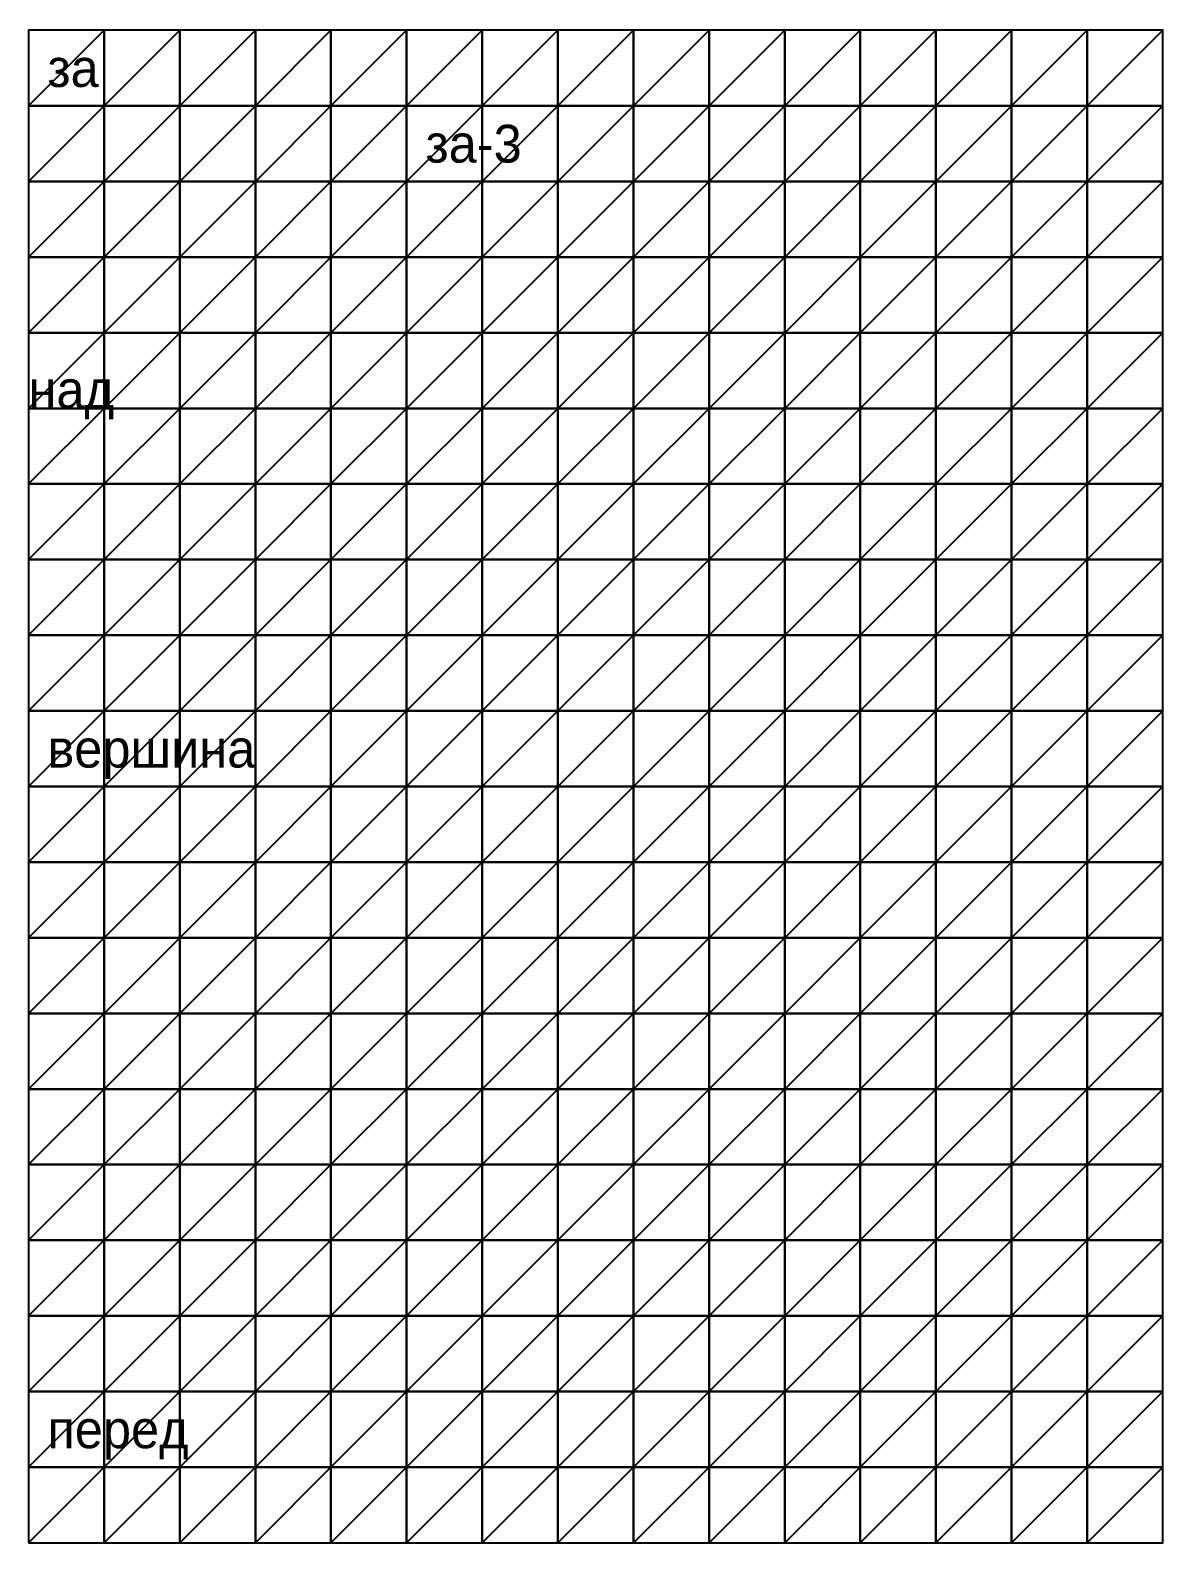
# Model space of a CAD drawing. Header units: metres. Extents: x 0 to 60, y 0 to 40.
# Drawn here: x 30.05 to 60, y 0 to 40 of the extents above; entities that cross this region are included whole.
import ezdxf

# ---------------------------------------------------------------- set-up
doc = ezdxf.new("R2010")
doc.units = ezdxf.units.M

msp = doc.modelspace()

# ---------------------------------------------------------------- linework, layer by layer
at = {"color": 1}
msp.add_point((40, 36, 0.341), dxfattribs=at)
at = {"layer": 'Surface', "color": 8}
for points in [[(30, 38, 0.47), (32, 38, 0.452), (32, 40, 0.211)], [(30, 38, 0.47), (32, 40, 0.211), (30, 40, 0.22)], [(32, 38, 0.452), (34, 38, 0.4), (34, 40, 0.187)], [(32, 38, 0.452), (34, 40, 0.187), (32, 40, 0.211)], [(34, 38, 0.4), (36, 38, 0.328), (36, 40, 0.153)], [(34, 38, 0.4), (36, 40, 0.153), (34, 40, 0.187)], [(36, 38, 0.328), (38, 38, 0.248), (38, 40, 0.116)], [(36, 38, 0.328), (38, 40, 0.116), (36, 40, 0.153)], [(38, 38, 0.248), (40, 38, 0.173), (40, 40, 0.081)], [(38, 38, 0.248), (40, 40, 0.081), (38, 40, 0.116)], [(40, 38, 0.173), (42, 38, 0.111), (42, 40, 0.052)], [(40, 38, 0.173), (42, 40, 0.052), (40, 40, 0.081)], [(42, 38, 0.111), (44, 38, 0.066), (44, 40, 0.031)], [(42, 38, 0.111), (44, 40, 0.031), (42, 40, 0.052)], [(44, 38, 0.066), (46, 38, 0.036), (46, 40, 0.017)], [(44, 38, 0.066), (46, 40, 0.017), (44, 40, 0.031)], [(46, 38, 0.036), (48, 38, 0.018), (48, 40, 0.009)], [(46, 38, 0.036), (48, 40, 0.009), (46, 40, 0.017)], [(48, 38, 0.018), (50, 38, 0.009), (50, 40, 0.004)], [(48, 38, 0.018), (50, 40, 0.004), (48, 40, 0.009)], [(50, 38, 0.009), (52, 38, 0.004), (52, 40, 0.002)], [(50, 38, 0.009), (52, 40, 0.002), (50, 40, 0.004)], [(52, 38, 0.004), (54, 38, 0.001), (54, 40, 0.001)], [(52, 38, 0.004), (54, 40, 0.001), (52, 40, 0.002)], [(54, 38, 0.001), (56, 38, 0.001), (56, 40, 0)], [(54, 38, 0.001), (56, 40, 0), (54, 40, 0.001)], [(56, 38, 0.001), (58, 38, 0), (58, 40, 0)], [(56, 38, 0.001), (58, 40, 0), (56, 40, 0)], [(58, 38, 0), (60, 38, 0), (60, 40, 0)], [(58, 38, 0), (60, 40, 0), (58, 40, 0)], [(30, 36, 0.928), (32, 36, 0.891), (32, 38, 0.452)], [(30, 36, 0.928), (32, 38, 0.452), (30, 38, 0.47)], [(32, 36, 0.891), (34, 36, 0.79), (34, 38, 0.4)], [(32, 36, 0.891), (34, 38, 0.4), (32, 38, 0.452)], [(34, 36, 0.79), (36, 36, 0.647), (36, 38, 0.328)], [(34, 36, 0.79), (36, 38, 0.328), (34, 38, 0.4)], [(36, 36, 0.647), (38, 36, 0.489), (38, 38, 0.248)], [(36, 36, 0.647), (38, 38, 0.248), (36, 38, 0.328)], [(38, 36, 0.489), (40, 36, 0.341), (40, 38, 0.173)], [(38, 36, 0.489), (40, 38, 0.173), (38, 38, 0.248)], [(40, 36, 0.341), (42, 36, 0.22), (42, 38, 0.111)], [(40, 36, 0.341), (42, 38, 0.111), (40, 38, 0.173)], [(42, 36, 0.22), (44, 36, 0.131), (44, 38, 0.066)], [(42, 36, 0.22), (44, 38, 0.066), (42, 38, 0.111)], [(44, 36, 0.131), (46, 36, 0.072), (46, 38, 0.036)], [(44, 36, 0.131), (46, 38, 0.036), (44, 38, 0.066)], [(46, 36, 0.072), (48, 36, 0.036), (48, 38, 0.018)], [(46, 36, 0.072), (48, 38, 0.018), (46, 38, 0.036)], [(48, 36, 0.036), (50, 36, 0.017), (50, 38, 0.009)], [(48, 36, 0.036), (50, 38, 0.009), (48, 38, 0.018)], [(50, 36, 0.017), (52, 36, 0.007), (52, 38, 0.004)], [(50, 36, 0.017), (52, 38, 0.004), (50, 38, 0.009)], [(52, 36, 0.007), (54, 36, 0.003), (54, 38, 0.001)], [(52, 36, 0.007), (54, 38, 0.001), (52, 38, 0.004)], [(54, 36, 0.003), (56, 36, 0.001), (56, 38, 0.001)], [(54, 36, 0.003), (56, 38, 0.001), (54, 38, 0.001)], [(56, 36, 0.001), (58, 36, 0), (58, 38, 0)], [(56, 36, 0.001), (58, 38, 0), (56, 38, 0.001)], [(58, 36, 0), (60, 36, 0), (60, 38, 0)], [(58, 36, 0), (60, 38, 0), (58, 38, 0)], [(30, 34, 1.69), (32, 34, 1.624), (32, 36, 0.891)], [(30, 34, 1.69), (32, 36, 0.891), (30, 36, 0.928)], [(32, 34, 1.624), (34, 34, 1.44), (34, 36, 0.79)], [(32, 34, 1.624), (34, 36, 0.79), (32, 36, 0.891)], [(34, 34, 1.44), (36, 34, 1.179), (36, 36, 0.647)], [(34, 34, 1.44), (36, 36, 0.647), (34, 36, 0.79)], [(36, 34, 1.179), (38, 34, 0.891), (38, 36, 0.489)], [(36, 34, 1.179), (38, 36, 0.489), (36, 36, 0.647)], [(38, 34, 0.891), (40, 34, 0.622), (40, 36, 0.341)], [(38, 34, 0.891), (40, 36, 0.341), (38, 36, 0.489)], [(40, 34, 0.622), (42, 34, 0.4), (42, 36, 0.22)], [(40, 34, 0.622), (42, 36, 0.22), (40, 36, 0.341)], [(42, 34, 0.4), (44, 34, 0.238), (44, 36, 0.131)], [(42, 34, 0.4), (44, 36, 0.131), (42, 36, 0.22)], [(44, 34, 0.238), (46, 34, 0.131), (46, 36, 0.072)], [(44, 34, 0.238), (46, 36, 0.072), (44, 36, 0.131)], [(46, 34, 0.131), (48, 34, 0.066), (48, 36, 0.036)], [(46, 34, 0.131), (48, 36, 0.036), (46, 36, 0.072)], [(48, 34, 0.066), (50, 34, 0.031), (50, 36, 0.017)], [(48, 34, 0.066), (50, 36, 0.017), (48, 36, 0.036)], [(50, 34, 0.031), (52, 34, 0.013), (52, 36, 0.007)], [(50, 34, 0.031), (52, 36, 0.007), (50, 36, 0.017)], [(52, 34, 0.013), (54, 34, 0.005), (54, 36, 0.003)], [(52, 34, 0.013), (54, 36, 0.003), (52, 36, 0.007)], [(54, 34, 0.005), (56, 34, 0.002), (56, 36, 0.001)], [(54, 34, 0.005), (56, 36, 0.001), (54, 36, 0.003)], [(56, 34, 0.002), (58, 34, 0.001), (58, 36, 0)], [(56, 34, 0.002), (58, 36, 0), (56, 36, 0.001)], [(58, 34, 0.001), (60, 34, 0), (60, 36, 0)], [(58, 34, 0.001), (60, 36, 0), (58, 36, 0)], [(30, 32, 2.843), (32, 32, 2.732), (32, 34, 1.624)], [(30, 32, 2.843), (32, 34, 1.624), (30, 34, 1.69)], [(32, 32, 2.732), (34, 32, 2.423), (34, 34, 1.44)], [(32, 32, 2.732), (34, 34, 1.44), (32, 34, 1.624)], [(34, 32, 2.423), (36, 32, 1.984), (36, 34, 1.179)], [(34, 32, 2.423), (36, 34, 1.179), (34, 34, 1.44)], [(36, 32, 1.984), (38, 32, 1.499), (38, 34, 0.891)], [(36, 32, 1.984), (38, 34, 0.891), (36, 34, 1.179)], [(38, 32, 1.499), (40, 32, 1.046), (40, 34, 0.622)], [(38, 32, 1.499), (40, 34, 0.622), (38, 34, 0.891)], [(40, 32, 1.046), (42, 32, 0.674), (42, 34, 0.4)], [(40, 32, 1.046), (42, 34, 0.4), (40, 34, 0.622)], [(42, 32, 0.674), (44, 32, 0.4), (44, 34, 0.238)], [(42, 32, 0.674), (44, 34, 0.238), (42, 34, 0.4)], [(44, 32, 0.4), (46, 32, 0.22), (46, 34, 0.131)], [(44, 32, 0.4), (46, 34, 0.131), (44, 34, 0.238)], [(46, 32, 0.22), (48, 32, 0.111), (48, 34, 0.066)], [(46, 32, 0.22), (48, 34, 0.066), (46, 34, 0.131)], [(48, 32, 0.111), (50, 32, 0.052), (50, 34, 0.031)], [(48, 32, 0.111), (50, 34, 0.031), (48, 34, 0.066)], [(50, 32, 0.052), (52, 32, 0.022), (52, 34, 0.013)], [(50, 32, 0.052), (52, 34, 0.013), (50, 34, 0.031)], [(52, 32, 0.022), (54, 32, 0.009), (54, 34, 0.005)], [(52, 32, 0.022), (54, 34, 0.005), (52, 34, 0.013)], [(54, 32, 0.009), (56, 32, 0.003), (56, 34, 0.002)], [(54, 32, 0.009), (56, 34, 0.002), (54, 34, 0.005)], [(56, 32, 0.003), (58, 32, 0.001), (58, 34, 0.001)], [(56, 32, 0.003), (58, 34, 0.001), (56, 34, 0.002)], [(58, 32, 0.001), (60, 32, 0), (60, 34, 0)], [(58, 32, 0.001), (60, 34, 0), (58, 34, 0.001)], [(30, 30, 4.415), (32, 30, 4.241), (32, 32, 2.732)], [(30, 30, 4.415), (32, 32, 2.732), (30, 32, 2.843)], [(32, 30, 4.241), (34, 30, 3.762), (34, 32, 2.423)], [(32, 30, 4.241), (34, 32, 2.423), (32, 32, 2.732)], [(34, 30, 3.762), (36, 30, 3.08), (36, 32, 1.984)], [(34, 30, 3.762), (36, 32, 1.984), (34, 32, 2.423)], [(36, 30, 3.08), (38, 30, 2.328), (38, 32, 1.499)], [(36, 30, 3.08), (38, 32, 1.499), (36, 32, 1.984)], [(38, 30, 2.328), (40, 30, 1.624), (40, 32, 1.046)], [(38, 30, 2.328), (40, 32, 1.046), (38, 32, 1.499)], [(40, 30, 1.624), (42, 30, 1.046), (42, 32, 0.674)], [(40, 30, 1.624), (42, 32, 0.674), (40, 32, 1.046)], [(42, 30, 1.046), (44, 30, 0.622), (44, 32, 0.4)], [(42, 30, 1.046), (44, 32, 0.4), (42, 32, 0.674)], [(44, 30, 0.622), (46, 30, 0.341), (46, 32, 0.22)], [(44, 30, 0.622), (46, 32, 0.22), (44, 32, 0.4)], [(46, 30, 0.341), (48, 30, 0.173), (48, 32, 0.111)], [(46, 30, 0.341), (48, 32, 0.111), (46, 32, 0.22)], [(48, 30, 0.173), (50, 30, 0.081), (50, 32, 0.052)], [(48, 30, 0.173), (50, 32, 0.052), (48, 32, 0.111)], [(50, 30, 0.081), (52, 30, 0.035), (52, 32, 0.022)], [(50, 30, 0.081), (52, 32, 0.022), (50, 32, 0.052)], [(52, 30, 0.035), (54, 30, 0.014), (54, 32, 0.009)], [(52, 30, 0.035), (54, 32, 0.009), (52, 32, 0.022)], [(54, 30, 0.014), (56, 30, 0.005), (56, 32, 0.003)], [(54, 30, 0.014), (56, 32, 0.003), (54, 32, 0.009)], [(56, 30, 0.005), (58, 30, 0.002), (58, 32, 0.001)], [(56, 30, 0.005), (58, 32, 0.001), (56, 32, 0.003)], [(58, 30, 0.002), (60, 30, 0.001), (60, 32, 0)], [(58, 30, 0.002), (60, 32, 0), (58, 32, 0.001)], [(30, 28, 6.328), (32, 28, 6.079), (32, 30, 4.241)], [(30, 28, 6.328), (32, 30, 4.241), (30, 30, 4.415)], [(32, 28, 6.079), (34, 28, 5.392), (34, 30, 3.762)], [(32, 28, 6.079), (34, 30, 3.762), (32, 30, 4.241)], [(34, 28, 5.392), (36, 28, 4.415), (36, 30, 3.08)], [(34, 28, 5.392), (36, 30, 3.08), (34, 30, 3.762)], [(36, 28, 4.415), (38, 28, 3.336), (38, 30, 2.328)], [(36, 28, 4.415), (38, 30, 2.328), (36, 30, 3.08)], [(38, 28, 3.336), (40, 28, 2.328), (40, 30, 1.624)], [(38, 28, 3.336), (40, 30, 1.624), (38, 30, 2.328)], [(40, 28, 2.328), (42, 28, 1.499), (42, 30, 1.046)], [(40, 28, 2.328), (42, 30, 1.046), (40, 30, 1.624)], [(42, 28, 1.499), (44, 28, 0.891), (44, 30, 0.622)], [(42, 28, 1.499), (44, 30, 0.622), (42, 30, 1.046)], [(44, 28, 0.891), (46, 28, 0.489), (46, 30, 0.341)], [(44, 28, 0.891), (46, 30, 0.341), (44, 30, 0.622)], [(46, 28, 0.489), (48, 28, 0.248), (48, 30, 0.173)], [(46, 28, 0.489), (48, 30, 0.173), (46, 30, 0.341)], [(48, 28, 0.248), (50, 28, 0.116), (50, 30, 0.081)], [(48, 28, 0.248), (50, 30, 0.081), (48, 30, 0.173)], [(50, 28, 0.116), (52, 28, 0.05), (52, 30, 0.035)], [(50, 28, 0.116), (52, 30, 0.035), (50, 30, 0.081)], [(52, 28, 0.05), (54, 28, 0.02), (54, 30, 0.014)], [(52, 28, 0.05), (54, 30, 0.014), (52, 30, 0.035)], [(54, 28, 0.02), (56, 28, 0.007), (56, 30, 0.005)], [(54, 28, 0.02), (56, 30, 0.005), (54, 30, 0.014)], [(56, 28, 0.007), (58, 28, 0.002), (58, 30, 0.002)], [(56, 28, 0.007), (58, 30, 0.002), (56, 30, 0.005)], [(58, 28, 0.002), (60, 28, 0.001), (60, 30, 0.001)], [(58, 28, 0.002), (60, 30, 0.001), (58, 30, 0.002)], [(30, 26, 8.372), (32, 26, 8.044), (32, 28, 6.079)], [(30, 26, 8.372), (32, 28, 6.079), (30, 28, 6.328)], [(32, 26, 8.044), (34, 26, 7.134), (34, 28, 5.392)], [(32, 26, 8.044), (34, 28, 5.392), (32, 28, 6.079)], [(34, 26, 7.134), (36, 26, 5.841), (36, 28, 4.415)], [(34, 26, 7.134), (36, 28, 4.415), (34, 28, 5.392)], [(36, 26, 5.841), (38, 26, 4.415), (38, 28, 3.336)], [(36, 26, 5.841), (38, 28, 3.336), (36, 28, 4.415)], [(38, 26, 4.415), (40, 26, 3.08), (40, 28, 2.328)], [(38, 26, 4.415), (40, 28, 2.328), (38, 28, 3.336)], [(40, 26, 3.08), (42, 26, 1.984), (42, 28, 1.499)], [(40, 26, 3.08), (42, 28, 1.499), (40, 28, 2.328)], [(42, 26, 1.984), (44, 26, 1.179), (44, 28, 0.891)], [(42, 26, 1.984), (44, 28, 0.891), (42, 28, 1.499)], [(44, 26, 1.179), (46, 26, 0.647), (46, 28, 0.489)], [(44, 26, 1.179), (46, 28, 0.489), (44, 28, 0.891)], [(46, 26, 0.647), (48, 26, 0.328), (48, 28, 0.248)], [(46, 26, 0.647), (48, 28, 0.248), (46, 28, 0.489)], [(48, 26, 0.328), (50, 26, 0.153), (50, 28, 0.116)], [(48, 26, 0.328), (50, 28, 0.116), (48, 28, 0.248)], [(50, 26, 0.153), (52, 26, 0.066), (52, 28, 0.05)], [(50, 26, 0.153), (52, 28, 0.05), (50, 28, 0.116)], [(52, 26, 0.066), (54, 26, 0.026), (54, 28, 0.02)], [(52, 26, 0.066), (54, 28, 0.02), (52, 28, 0.05)], [(54, 26, 0.026), (56, 26, 0.01), (56, 28, 0.007)], [(54, 26, 0.026), (56, 28, 0.007), (54, 28, 0.02)], [(56, 26, 0.01), (58, 26, 0.003), (58, 28, 0.002)], [(56, 26, 0.01), (58, 28, 0.002), (56, 28, 0.007)], [(58, 26, 0.003), (60, 26, 0.001), (60, 28, 0.001)], [(58, 26, 0.003), (60, 28, 0.001), (58, 28, 0.002)], [(30, 24, 10.226), (32, 24, 9.825), (32, 26, 8.044)], [(30, 24, 10.226), (32, 26, 8.044), (30, 26, 8.372)], [(32, 24, 9.825), (34, 24, 8.714), (34, 26, 7.134)], [(32, 24, 9.825), (34, 26, 7.134), (32, 26, 8.044)], [(34, 24, 8.714), (36, 24, 7.134), (36, 26, 5.841)], [(34, 24, 8.714), (36, 26, 5.841), (34, 26, 7.134)], [(36, 24, 7.134), (38, 24, 5.392), (38, 26, 4.415)], [(36, 24, 7.134), (38, 26, 4.415), (36, 26, 5.841)], [(38, 24, 5.392), (40, 24, 3.762), (40, 26, 3.08)], [(38, 24, 5.392), (40, 26, 3.08), (38, 26, 4.415)], [(40, 24, 3.762), (42, 24, 2.423), (42, 26, 1.984)], [(40, 24, 3.762), (42, 26, 1.984), (40, 26, 3.08)], [(42, 24, 2.423), (44, 24, 1.44), (44, 26, 1.179)], [(42, 24, 2.423), (44, 26, 1.179), (42, 26, 1.984)], [(44, 24, 1.44), (46, 24, 0.79), (46, 26, 0.647)], [(44, 24, 1.44), (46, 26, 0.647), (44, 26, 1.179)], [(46, 24, 0.79), (48, 24, 0.4), (48, 26, 0.328)], [(46, 24, 0.79), (48, 26, 0.328), (46, 26, 0.647)], [(48, 24, 0.4), (50, 24, 0.187), (50, 26, 0.153)], [(48, 24, 0.4), (50, 26, 0.153), (48, 26, 0.328)], [(50, 24, 0.187), (52, 24, 0.081), (52, 26, 0.066)], [(50, 24, 0.187), (52, 26, 0.066), (50, 26, 0.153)], [(52, 24, 0.081), (54, 24, 0.032), (54, 26, 0.026)], [(52, 24, 0.081), (54, 26, 0.026), (52, 26, 0.066)], [(54, 24, 0.032), (56, 24, 0.012), (56, 26, 0.01)], [(54, 24, 0.032), (56, 26, 0.01), (54, 26, 0.026)], [(56, 24, 0.012), (58, 24, 0.004), (58, 26, 0.003)], [(56, 24, 0.012), (58, 26, 0.003), (56, 26, 0.01)], [(58, 24, 0.004), (60, 24, 0.001), (60, 26, 0.001)], [(58, 24, 0.004), (60, 26, 0.001), (58, 26, 0.003)], [(30, 22, 11.529), (32, 22, 11.077), (32, 24, 9.825)], [(30, 22, 11.529), (32, 24, 9.825), (30, 24, 10.226)], [(32, 22, 11.077), (34, 22, 9.825), (34, 24, 8.714)], [(32, 22, 11.077), (34, 24, 8.714), (32, 24, 9.825)], [(34, 22, 9.825), (36, 22, 8.044), (36, 24, 7.134)], [(34, 22, 9.825), (36, 24, 7.134), (34, 24, 8.714)], [(36, 22, 8.044), (38, 22, 6.079), (38, 24, 5.392)], [(36, 22, 8.044), (38, 24, 5.392), (36, 24, 7.134)], [(38, 22, 6.079), (40, 22, 4.241), (40, 24, 3.762)], [(38, 22, 6.079), (40, 24, 3.762), (38, 24, 5.392)], [(40, 22, 4.241), (42, 22, 2.732), (42, 24, 2.423)], [(40, 22, 4.241), (42, 24, 2.423), (40, 24, 3.762)], [(42, 22, 2.732), (44, 22, 1.624), (44, 24, 1.44)], [(42, 22, 2.732), (44, 24, 1.44), (42, 24, 2.423)], [(44, 22, 1.624), (46, 22, 0.891), (46, 24, 0.79)], [(44, 22, 1.624), (46, 24, 0.79), (44, 24, 1.44)], [(46, 22, 0.891), (48, 22, 0.452), (48, 24, 0.4)], [(46, 22, 0.891), (48, 24, 0.4), (46, 24, 0.79)], [(48, 22, 0.452), (50, 22, 0.211), (50, 24, 0.187)], [(48, 22, 0.452), (50, 24, 0.187), (48, 24, 0.4)], [(50, 22, 0.211), (52, 22, 0.091), (52, 24, 0.081)], [(50, 22, 0.211), (52, 24, 0.081), (50, 24, 0.187)], [(52, 22, 0.091), (54, 22, 0.036), (54, 24, 0.032)], [(52, 22, 0.091), (54, 24, 0.032), (52, 24, 0.081)], [(54, 22, 0.036), (56, 22, 0.013), (56, 24, 0.012)], [(54, 22, 0.036), (56, 24, 0.012), (54, 24, 0.032)], [(56, 22, 0.013), (58, 22, 0.005), (58, 24, 0.004)], [(56, 22, 0.013), (58, 24, 0.004), (56, 24, 0.012)], [(58, 22, 0.005), (60, 22, 0.001), (60, 24, 0.001)], [(58, 22, 0.005), (60, 24, 0.001), (58, 24, 0.004)], [(30, 20, 12), (32, 20, 11.529), (32, 22, 11.077)], [(30, 20, 12), (32, 22, 11.077), (30, 22, 11.529)], [(32, 20, 11.529), (34, 20, 10.226), (34, 22, 9.825)], [(32, 20, 11.529), (34, 22, 9.825), (32, 22, 11.077)], [(34, 20, 10.226), (36, 20, 8.372), (36, 22, 8.044)], [(34, 20, 10.226), (36, 22, 8.044), (34, 22, 9.825)], [(36, 20, 8.372), (38, 20, 6.328), (38, 22, 6.079)], [(36, 20, 8.372), (38, 22, 6.079), (36, 22, 8.044)], [(38, 20, 6.328), (40, 20, 4.415), (40, 22, 4.241)], [(38, 20, 6.328), (40, 22, 4.241), (38, 22, 6.079)], [(40, 20, 4.415), (42, 20, 2.843), (42, 22, 2.732)], [(40, 20, 4.415), (42, 22, 2.732), (40, 22, 4.241)], [(42, 20, 2.843), (44, 20, 1.69), (44, 22, 1.624)], [(42, 20, 2.843), (44, 22, 1.624), (42, 22, 2.732)], [(44, 20, 1.69), (46, 20, 0.928), (46, 22, 0.891)], [(44, 20, 1.69), (46, 22, 0.891), (44, 22, 1.624)], [(46, 20, 0.928), (48, 20, 0.47), (48, 22, 0.452)], [(46, 20, 0.928), (48, 22, 0.452), (46, 22, 0.891)], [(48, 20, 0.47), (50, 20, 0.22), (50, 22, 0.211)], [(48, 20, 0.47), (50, 22, 0.211), (48, 22, 0.452)], [(50, 20, 0.22), (52, 20, 0.095), (52, 22, 0.091)], [(50, 20, 0.22), (52, 22, 0.091), (50, 22, 0.211)], [(52, 20, 0.095), (54, 20, 0.038), (54, 22, 0.036)], [(52, 20, 0.095), (54, 22, 0.036), (52, 22, 0.091)], [(54, 20, 0.038), (56, 20, 0.014), (56, 22, 0.013)], [(54, 20, 0.038), (56, 22, 0.013), (54, 22, 0.036)], [(56, 20, 0.014), (58, 20, 0.005), (58, 22, 0.005)], [(56, 20, 0.014), (58, 22, 0.005), (56, 22, 0.013)], [(58, 20, 0.005), (60, 20, 0.001), (60, 22, 0.001)], [(58, 20, 0.005), (60, 22, 0.001), (58, 22, 0.005)], [(30, 18, 11.529), (32, 18, 11.077), (32, 20, 11.529)], [(30, 18, 11.529), (32, 20, 11.529), (30, 20, 12)], [(32, 18, 11.077), (34, 18, 9.825), (34, 20, 10.226)], [(32, 18, 11.077), (34, 20, 10.226), (32, 20, 11.529)], [(34, 18, 9.825), (36, 18, 8.044), (36, 20, 8.372)], [(34, 18, 9.825), (36, 20, 8.372), (34, 20, 10.226)], [(36, 18, 8.044), (38, 18, 6.079), (38, 20, 6.328)], [(36, 18, 8.044), (38, 20, 6.328), (36, 20, 8.372)], [(38, 18, 6.079), (40, 18, 4.241), (40, 20, 4.415)], [(38, 18, 6.079), (40, 20, 4.415), (38, 20, 6.328)], [(40, 18, 4.241), (42, 18, 2.732), (42, 20, 2.843)], [(40, 18, 4.241), (42, 20, 2.843), (40, 20, 4.415)], [(42, 18, 2.732), (44, 18, 1.624), (44, 20, 1.69)], [(42, 18, 2.732), (44, 20, 1.69), (42, 20, 2.843)], [(44, 18, 1.624), (46, 18, 0.891), (46, 20, 0.928)], [(44, 18, 1.624), (46, 20, 0.928), (44, 20, 1.69)], [(46, 18, 0.891), (48, 18, 0.452), (48, 20, 0.47)], [(46, 18, 0.891), (48, 20, 0.47), (46, 20, 0.928)], [(48, 18, 0.452), (50, 18, 0.211), (50, 20, 0.22)], [(48, 18, 0.452), (50, 20, 0.22), (48, 20, 0.47)], [(50, 18, 0.211), (52, 18, 0.091), (52, 20, 0.095)], [(50, 18, 0.211), (52, 20, 0.095), (50, 20, 0.22)], [(52, 18, 0.091), (54, 18, 0.036), (54, 20, 0.038)], [(52, 18, 0.091), (54, 20, 0.038), (52, 20, 0.095)], [(54, 18, 0.036), (56, 18, 0.013), (56, 20, 0.014)], [(54, 18, 0.036), (56, 20, 0.014), (54, 20, 0.038)], [(56, 18, 0.013), (58, 18, 0.005), (58, 20, 0.005)], [(56, 18, 0.013), (58, 20, 0.005), (56, 20, 0.014)], [(58, 18, 0.005), (60, 18, 0.001), (60, 20, 0.001)], [(58, 18, 0.005), (60, 20, 0.001), (58, 20, 0.005)], [(30, 16, 10.226), (32, 16, 9.825), (32, 18, 11.077)], [(30, 16, 10.226), (32, 18, 11.077), (30, 18, 11.529)], [(32, 16, 9.825), (34, 16, 8.714), (34, 18, 9.825)], [(32, 16, 9.825), (34, 18, 9.825), (32, 18, 11.077)], [(34, 16, 8.714), (36, 16, 7.134), (36, 18, 8.044)], [(34, 16, 8.714), (36, 18, 8.044), (34, 18, 9.825)], [(36, 16, 7.134), (38, 16, 5.392), (38, 18, 6.079)], [(36, 16, 7.134), (38, 18, 6.079), (36, 18, 8.044)], [(38, 16, 5.392), (40, 16, 3.762), (40, 18, 4.241)], [(38, 16, 5.392), (40, 18, 4.241), (38, 18, 6.079)], [(40, 16, 3.762), (42, 16, 2.423), (42, 18, 2.732)], [(40, 16, 3.762), (42, 18, 2.732), (40, 18, 4.241)], [(42, 16, 2.423), (44, 16, 1.44), (44, 18, 1.624)], [(42, 16, 2.423), (44, 18, 1.624), (42, 18, 2.732)], [(44, 16, 1.44), (46, 16, 0.79), (46, 18, 0.891)], [(44, 16, 1.44), (46, 18, 0.891), (44, 18, 1.624)], [(46, 16, 0.79), (48, 16, 0.4), (48, 18, 0.452)], [(46, 16, 0.79), (48, 18, 0.452), (46, 18, 0.891)], [(48, 16, 0.4), (50, 16, 0.187), (50, 18, 0.211)], [(48, 16, 0.4), (50, 18, 0.211), (48, 18, 0.452)], [(50, 16, 0.187), (52, 16, 0.081), (52, 18, 0.091)], [(50, 16, 0.187), (52, 18, 0.091), (50, 18, 0.211)], [(52, 16, 0.081), (54, 16, 0.032), (54, 18, 0.036)], [(52, 16, 0.081), (54, 18, 0.036), (52, 18, 0.091)], [(54, 16, 0.032), (56, 16, 0.012), (56, 18, 0.013)], [(54, 16, 0.032), (56, 18, 0.013), (54, 18, 0.036)], [(56, 16, 0.012), (58, 16, 0.004), (58, 18, 0.005)], [(56, 16, 0.012), (58, 18, 0.005), (56, 18, 0.013)], [(58, 16, 0.004), (60, 16, 0.001), (60, 18, 0.001)], [(58, 16, 0.004), (60, 18, 0.001), (58, 18, 0.005)], [(30, 14, 8.372), (32, 14, 8.044), (32, 16, 9.825)], [(30, 14, 8.372), (32, 16, 9.825), (30, 16, 10.226)], [(32, 14, 8.044), (34, 14, 7.134), (34, 16, 8.714)], [(32, 14, 8.044), (34, 16, 8.714), (32, 16, 9.825)], [(34, 14, 7.134), (36, 14, 5.841), (36, 16, 7.134)], [(34, 14, 7.134), (36, 16, 7.134), (34, 16, 8.714)], [(36, 14, 5.841), (38, 14, 4.415), (38, 16, 5.392)], [(36, 14, 5.841), (38, 16, 5.392), (36, 16, 7.134)], [(38, 14, 4.415), (40, 14, 3.08), (40, 16, 3.762)], [(38, 14, 4.415), (40, 16, 3.762), (38, 16, 5.392)], [(40, 14, 3.08), (42, 14, 1.984), (42, 16, 2.423)], [(40, 14, 3.08), (42, 16, 2.423), (40, 16, 3.762)], [(42, 14, 1.984), (44, 14, 1.179), (44, 16, 1.44)], [(42, 14, 1.984), (44, 16, 1.44), (42, 16, 2.423)], [(44, 14, 1.179), (46, 14, 0.647), (46, 16, 0.79)], [(44, 14, 1.179), (46, 16, 0.79), (44, 16, 1.44)], [(46, 14, 0.647), (48, 14, 0.328), (48, 16, 0.4)], [(46, 14, 0.647), (48, 16, 0.4), (46, 16, 0.79)], [(48, 14, 0.328), (50, 14, 0.153), (50, 16, 0.187)], [(48, 14, 0.328), (50, 16, 0.187), (48, 16, 0.4)], [(50, 14, 0.153), (52, 14, 0.066), (52, 16, 0.081)], [(50, 14, 0.153), (52, 16, 0.081), (50, 16, 0.187)], [(52, 14, 0.066), (54, 14, 0.026), (54, 16, 0.032)], [(52, 14, 0.066), (54, 16, 0.032), (52, 16, 0.081)], [(54, 14, 0.026), (56, 14, 0.01), (56, 16, 0.012)], [(54, 14, 0.026), (56, 16, 0.012), (54, 16, 0.032)], [(56, 14, 0.01), (58, 14, 0.003), (58, 16, 0.004)], [(56, 14, 0.01), (58, 16, 0.004), (56, 16, 0.012)], [(58, 14, 0.003), (60, 14, 0.001), (60, 16, 0.001)], [(58, 14, 0.003), (60, 16, 0.001), (58, 16, 0.004)], [(30, 12, 6.328), (32, 12, 6.079), (32, 14, 8.044)], [(30, 12, 6.328), (32, 14, 8.044), (30, 14, 8.372)], [(32, 12, 6.079), (34, 12, 5.392), (34, 14, 7.134)], [(32, 12, 6.079), (34, 14, 7.134), (32, 14, 8.044)], [(34, 12, 5.392), (36, 12, 4.415), (36, 14, 5.841)], [(34, 12, 5.392), (36, 14, 5.841), (34, 14, 7.134)], [(36, 12, 4.415), (38, 12, 3.336), (38, 14, 4.415)], [(36, 12, 4.415), (38, 14, 4.415), (36, 14, 5.841)], [(38, 12, 3.336), (40, 12, 2.328), (40, 14, 3.08)], [(38, 12, 3.336), (40, 14, 3.08), (38, 14, 4.415)], [(40, 12, 2.328), (42, 12, 1.499), (42, 14, 1.984)], [(40, 12, 2.328), (42, 14, 1.984), (40, 14, 3.08)], [(42, 12, 1.499), (44, 12, 0.891), (44, 14, 1.179)], [(42, 12, 1.499), (44, 14, 1.179), (42, 14, 1.984)], [(44, 12, 0.891), (46, 12, 0.489), (46, 14, 0.647)], [(44, 12, 0.891), (46, 14, 0.647), (44, 14, 1.179)], [(46, 12, 0.489), (48, 12, 0.248), (48, 14, 0.328)], [(46, 12, 0.489), (48, 14, 0.328), (46, 14, 0.647)], [(48, 12, 0.248), (50, 12, 0.116), (50, 14, 0.153)], [(48, 12, 0.248), (50, 14, 0.153), (48, 14, 0.328)], [(50, 12, 0.116), (52, 12, 0.05), (52, 14, 0.066)], [(50, 12, 0.116), (52, 14, 0.066), (50, 14, 0.153)], [(52, 12, 0.05), (54, 12, 0.02), (54, 14, 0.026)], [(52, 12, 0.05), (54, 14, 0.026), (52, 14, 0.066)], [(54, 12, 0.02), (56, 12, 0.007), (56, 14, 0.01)], [(54, 12, 0.02), (56, 14, 0.01), (54, 14, 0.026)], [(56, 12, 0.007), (58, 12, 0.002), (58, 14, 0.003)], [(56, 12, 0.007), (58, 14, 0.003), (56, 14, 0.01)], [(58, 12, 0.002), (60, 12, 0.001), (60, 14, 0.001)], [(58, 12, 0.002), (60, 14, 0.001), (58, 14, 0.003)], [(30, 10, 4.415), (32, 10, 4.241), (32, 12, 6.079)], [(30, 10, 4.415), (32, 12, 6.079), (30, 12, 6.328)], [(32, 10, 4.241), (34, 10, 3.762), (34, 12, 5.392)], [(32, 10, 4.241), (34, 12, 5.392), (32, 12, 6.079)], [(34, 10, 3.762), (36, 10, 3.08), (36, 12, 4.415)], [(34, 10, 3.762), (36, 12, 4.415), (34, 12, 5.392)], [(36, 10, 3.08), (38, 10, 2.328), (38, 12, 3.336)], [(36, 10, 3.08), (38, 12, 3.336), (36, 12, 4.415)], [(38, 10, 2.328), (40, 10, 1.624), (40, 12, 2.328)], [(38, 10, 2.328), (40, 12, 2.328), (38, 12, 3.336)], [(40, 10, 1.624), (42, 10, 1.046), (42, 12, 1.499)], [(40, 10, 1.624), (42, 12, 1.499), (40, 12, 2.328)], [(42, 10, 1.046), (44, 10, 0.622), (44, 12, 0.891)], [(42, 10, 1.046), (44, 12, 0.891), (42, 12, 1.499)], [(44, 10, 0.622), (46, 10, 0.341), (46, 12, 0.489)], [(44, 10, 0.622), (46, 12, 0.489), (44, 12, 0.891)], [(46, 10, 0.341), (48, 10, 0.173), (48, 12, 0.248)], [(46, 10, 0.341), (48, 12, 0.248), (46, 12, 0.489)], [(48, 10, 0.173), (50, 10, 0.081), (50, 12, 0.116)], [(48, 10, 0.173), (50, 12, 0.116), (48, 12, 0.248)], [(50, 10, 0.081), (52, 10, 0.035), (52, 12, 0.05)], [(50, 10, 0.081), (52, 12, 0.05), (50, 12, 0.116)], [(52, 10, 0.035), (54, 10, 0.014), (54, 12, 0.02)], [(52, 10, 0.035), (54, 12, 0.02), (52, 12, 0.05)], [(54, 10, 0.014), (56, 10, 0.005), (56, 12, 0.007)], [(54, 10, 0.014), (56, 12, 0.007), (54, 12, 0.02)], [(56, 10, 0.005), (58, 10, 0.002), (58, 12, 0.002)], [(56, 10, 0.005), (58, 12, 0.002), (56, 12, 0.007)], [(58, 10, 0.002), (60, 10, 0.001), (60, 12, 0.001)], [(58, 10, 0.002), (60, 12, 0.001), (58, 12, 0.002)], [(30, 8, 2.843), (32, 8, 2.732), (32, 10, 4.241)], [(30, 8, 2.843), (32, 10, 4.241), (30, 10, 4.415)], [(32, 8, 2.732), (34, 8, 2.423), (34, 10, 3.762)], [(32, 8, 2.732), (34, 10, 3.762), (32, 10, 4.241)], [(34, 8, 2.423), (36, 8, 1.984), (36, 10, 3.08)], [(34, 8, 2.423), (36, 10, 3.08), (34, 10, 3.762)], [(36, 8, 1.984), (38, 8, 1.499), (38, 10, 2.328)], [(36, 8, 1.984), (38, 10, 2.328), (36, 10, 3.08)], [(38, 8, 1.499), (40, 8, 1.046), (40, 10, 1.624)], [(38, 8, 1.499), (40, 10, 1.624), (38, 10, 2.328)], [(40, 8, 1.046), (42, 8, 0.674), (42, 10, 1.046)], [(40, 8, 1.046), (42, 10, 1.046), (40, 10, 1.624)], [(42, 8, 0.674), (44, 8, 0.4), (44, 10, 0.622)], [(42, 8, 0.674), (44, 10, 0.622), (42, 10, 1.046)], [(44, 8, 0.4), (46, 8, 0.22), (46, 10, 0.341)], [(44, 8, 0.4), (46, 10, 0.341), (44, 10, 0.622)], [(46, 8, 0.22), (48, 8, 0.111), (48, 10, 0.173)], [(46, 8, 0.22), (48, 10, 0.173), (46, 10, 0.341)], [(48, 8, 0.111), (50, 8, 0.052), (50, 10, 0.081)], [(48, 8, 0.111), (50, 10, 0.081), (48, 10, 0.173)], [(50, 8, 0.052), (52, 8, 0.022), (52, 10, 0.035)], [(50, 8, 0.052), (52, 10, 0.035), (50, 10, 0.081)], [(52, 8, 0.022), (54, 8, 0.009), (54, 10, 0.014)], [(52, 8, 0.022), (54, 10, 0.014), (52, 10, 0.035)], [(54, 8, 0.009), (56, 8, 0.003), (56, 10, 0.005)], [(54, 8, 0.009), (56, 10, 0.005), (54, 10, 0.014)], [(56, 8, 0.003), (58, 8, 0.001), (58, 10, 0.002)], [(56, 8, 0.003), (58, 10, 0.002), (56, 10, 0.005)], [(58, 8, 0.001), (60, 8, 0), (60, 10, 0.001)], [(58, 8, 0.001), (60, 10, 0.001), (58, 10, 0.002)], [(30, 6, 1.69), (32, 6, 1.624), (32, 8, 2.732)], [(30, 6, 1.69), (32, 8, 2.732), (30, 8, 2.843)], [(32, 6, 1.624), (34, 6, 1.44), (34, 8, 2.423)], [(32, 6, 1.624), (34, 8, 2.423), (32, 8, 2.732)], [(34, 6, 1.44), (36, 6, 1.179), (36, 8, 1.984)], [(34, 6, 1.44), (36, 8, 1.984), (34, 8, 2.423)], [(36, 6, 1.179), (38, 6, 0.891), (38, 8, 1.499)], [(36, 6, 1.179), (38, 8, 1.499), (36, 8, 1.984)], [(38, 6, 0.891), (40, 6, 0.622), (40, 8, 1.046)], [(38, 6, 0.891), (40, 8, 1.046), (38, 8, 1.499)], [(40, 6, 0.622), (42, 6, 0.4), (42, 8, 0.674)], [(40, 6, 0.622), (42, 8, 0.674), (40, 8, 1.046)], [(42, 6, 0.4), (44, 6, 0.238), (44, 8, 0.4)], [(42, 6, 0.4), (44, 8, 0.4), (42, 8, 0.674)], [(44, 6, 0.238), (46, 6, 0.131), (46, 8, 0.22)], [(44, 6, 0.238), (46, 8, 0.22), (44, 8, 0.4)], [(46, 6, 0.131), (48, 6, 0.066), (48, 8, 0.111)], [(46, 6, 0.131), (48, 8, 0.111), (46, 8, 0.22)], [(48, 6, 0.066), (50, 6, 0.031), (50, 8, 0.052)], [(48, 6, 0.066), (50, 8, 0.052), (48, 8, 0.111)], [(50, 6, 0.031), (52, 6, 0.013), (52, 8, 0.022)], [(50, 6, 0.031), (52, 8, 0.022), (50, 8, 0.052)], [(52, 6, 0.013), (54, 6, 0.005), (54, 8, 0.009)], [(52, 6, 0.013), (54, 8, 0.009), (52, 8, 0.022)], [(54, 6, 0.005), (56, 6, 0.002), (56, 8, 0.003)], [(54, 6, 0.005), (56, 8, 0.003), (54, 8, 0.009)], [(56, 6, 0.002), (58, 6, 0.001), (58, 8, 0.001)], [(56, 6, 0.002), (58, 8, 0.001), (56, 8, 0.003)], [(58, 6, 0.001), (60, 6, 0), (60, 8, 0)], [(58, 6, 0.001), (60, 8, 0), (58, 8, 0.001)], [(30, 4, 0.928), (32, 4, 0.891), (32, 6, 1.624)], [(30, 4, 0.928), (32, 6, 1.624), (30, 6, 1.69)], [(32, 4, 0.891), (34, 4, 0.79), (34, 6, 1.44)], [(32, 4, 0.891), (34, 6, 1.44), (32, 6, 1.624)], [(34, 4, 0.79), (36, 4, 0.647), (36, 6, 1.179)], [(34, 4, 0.79), (36, 6, 1.179), (34, 6, 1.44)], [(36, 4, 0.647), (38, 4, 0.489), (38, 6, 0.891)], [(36, 4, 0.647), (38, 6, 0.891), (36, 6, 1.179)], [(38, 4, 0.489), (40, 4, 0.341), (40, 6, 0.622)], [(38, 4, 0.489), (40, 6, 0.622), (38, 6, 0.891)], [(40, 4, 0.341), (42, 4, 0.22), (42, 6, 0.4)], [(40, 4, 0.341), (42, 6, 0.4), (40, 6, 0.622)], [(42, 4, 0.22), (44, 4, 0.131), (44, 6, 0.238)], [(42, 4, 0.22), (44, 6, 0.238), (42, 6, 0.4)], [(44, 4, 0.131), (46, 4, 0.072), (46, 6, 0.131)], [(44, 4, 0.131), (46, 6, 0.131), (44, 6, 0.238)], [(46, 4, 0.072), (48, 4, 0.036), (48, 6, 0.066)], [(46, 4, 0.072), (48, 6, 0.066), (46, 6, 0.131)], [(48, 4, 0.036), (50, 4, 0.017), (50, 6, 0.031)], [(48, 4, 0.036), (50, 6, 0.031), (48, 6, 0.066)], [(50, 4, 0.017), (52, 4, 0.007), (52, 6, 0.013)], [(50, 4, 0.017), (52, 6, 0.013), (50, 6, 0.031)], [(52, 4, 0.007), (54, 4, 0.003), (54, 6, 0.005)], [(52, 4, 0.007), (54, 6, 0.005), (52, 6, 0.013)], [(54, 4, 0.003), (56, 4, 0.001), (56, 6, 0.002)], [(54, 4, 0.003), (56, 6, 0.002), (54, 6, 0.005)], [(56, 4, 0.001), (58, 4, 0), (58, 6, 0.001)], [(56, 4, 0.001), (58, 6, 0.001), (56, 6, 0.002)], [(58, 4, 0), (60, 4, 0), (60, 6, 0)], [(58, 4, 0), (60, 6, 0), (58, 6, 0.001)], [(30, 2, 0.47), (32, 2, 0.452), (32, 4, 0.891)], [(30, 2, 0.47), (32, 4, 0.891), (30, 4, 0.928)], [(32, 2, 0.452), (34, 2, 0.4), (34, 4, 0.79)], [(32, 2, 0.452), (34, 4, 0.79), (32, 4, 0.891)], [(34, 2, 0.4), (36, 2, 0.328), (36, 4, 0.647)], [(34, 2, 0.4), (36, 4, 0.647), (34, 4, 0.79)], [(36, 2, 0.328), (38, 2, 0.248), (38, 4, 0.489)], [(36, 2, 0.328), (38, 4, 0.489), (36, 4, 0.647)], [(38, 2, 0.248), (40, 2, 0.173), (40, 4, 0.341)], [(38, 2, 0.248), (40, 4, 0.341), (38, 4, 0.489)], [(40, 2, 0.173), (42, 2, 0.111), (42, 4, 0.22)], [(40, 2, 0.173), (42, 4, 0.22), (40, 4, 0.341)], [(42, 2, 0.111), (44, 2, 0.066), (44, 4, 0.131)], [(42, 2, 0.111), (44, 4, 0.131), (42, 4, 0.22)], [(44, 2, 0.066), (46, 2, 0.036), (46, 4, 0.072)], [(44, 2, 0.066), (46, 4, 0.072), (44, 4, 0.131)], [(46, 2, 0.036), (48, 2, 0.018), (48, 4, 0.036)], [(46, 2, 0.036), (48, 4, 0.036), (46, 4, 0.072)], [(48, 2, 0.018), (50, 2, 0.009), (50, 4, 0.017)], [(48, 2, 0.018), (50, 4, 0.017), (48, 4, 0.036)], [(50, 2, 0.009), (52, 2, 0.004), (52, 4, 0.007)], [(50, 2, 0.009), (52, 4, 0.007), (50, 4, 0.017)], [(52, 2, 0.004), (54, 2, 0.001), (54, 4, 0.003)], [(52, 2, 0.004), (54, 4, 0.003), (52, 4, 0.007)], [(54, 2, 0.001), (56, 2, 0.001), (56, 4, 0.001)], [(54, 2, 0.001), (56, 4, 0.001), (54, 4, 0.003)], [(56, 2, 0.001), (58, 2, 0), (58, 4, 0)], [(56, 2, 0.001), (58, 4, 0), (56, 4, 0.001)], [(58, 2, 0), (60, 2, 0), (60, 4, 0)], [(58, 2, 0), (60, 4, 0), (58, 4, 0)], [(30, 0, 0.22), (32, 0, 0.211), (32, 2, 0.452)], [(30, 0, 0.22), (32, 2, 0.452), (30, 2, 0.47)], [(32, 0, 0.211), (34, 0, 0.187), (34, 2, 0.4)], [(32, 0, 0.211), (34, 2, 0.4), (32, 2, 0.452)], [(34, 0, 0.187), (36, 0, 0.153), (36, 2, 0.328)], [(34, 0, 0.187), (36, 2, 0.328), (34, 2, 0.4)], [(36, 0, 0.153), (38, 0, 0.116), (38, 2, 0.248)], [(36, 0, 0.153), (38, 2, 0.248), (36, 2, 0.328)], [(38, 0, 0.116), (40, 0, 0.081), (40, 2, 0.173)], [(38, 0, 0.116), (40, 2, 0.173), (38, 2, 0.248)], [(40, 0, 0.081), (42, 0, 0.052), (42, 2, 0.111)], [(40, 0, 0.081), (42, 2, 0.111), (40, 2, 0.173)], [(42, 0, 0.052), (44, 0, 0.031), (44, 2, 0.066)], [(42, 0, 0.052), (44, 2, 0.066), (42, 2, 0.111)], [(44, 0, 0.031), (46, 0, 0.017), (46, 2, 0.036)], [(44, 0, 0.031), (46, 2, 0.036), (44, 2, 0.066)], [(46, 0, 0.017), (48, 0, 0.009), (48, 2, 0.018)], [(46, 0, 0.017), (48, 2, 0.018), (46, 2, 0.036)], [(48, 0, 0.009), (50, 0, 0.004), (50, 2, 0.009)], [(48, 0, 0.009), (50, 2, 0.009), (48, 2, 0.018)], [(50, 0, 0.004), (52, 0, 0.002), (52, 2, 0.004)], [(50, 0, 0.004), (52, 2, 0.004), (50, 2, 0.009)], [(52, 0, 0.002), (54, 0, 0.001), (54, 2, 0.001)], [(52, 0, 0.002), (54, 2, 0.001), (52, 2, 0.004)], [(54, 0, 0.001), (56, 0, 0), (56, 2, 0.001)], [(54, 0, 0.001), (56, 2, 0.001), (54, 2, 0.001)], [(56, 0, 0), (58, 0, 0), (58, 2, 0)], [(56, 0, 0), (58, 2, 0), (56, 2, 0.001)], [(58, 0, 0), (60, 0, 0), (60, 2, 0)], [(58, 0, 0), (60, 2, 0), (58, 2, 0)]]:
    msp.add_3dface(points, dxfattribs=at)

# ---------------------------------------------------------------- texts
for s, p in [('за', (30.5, 38.5, 0.57)), ('за-3', (40.5, 36.5, 0.441)), ('над', (30, 30, 25)), ('вершина', (30.5, 20.5, 12.1)), ('перед', (30.5, 2.5, 0.57))]:
    msp.add_text(s, height=1).set_placement(p)

doc.saveas('drawing.dxf')
